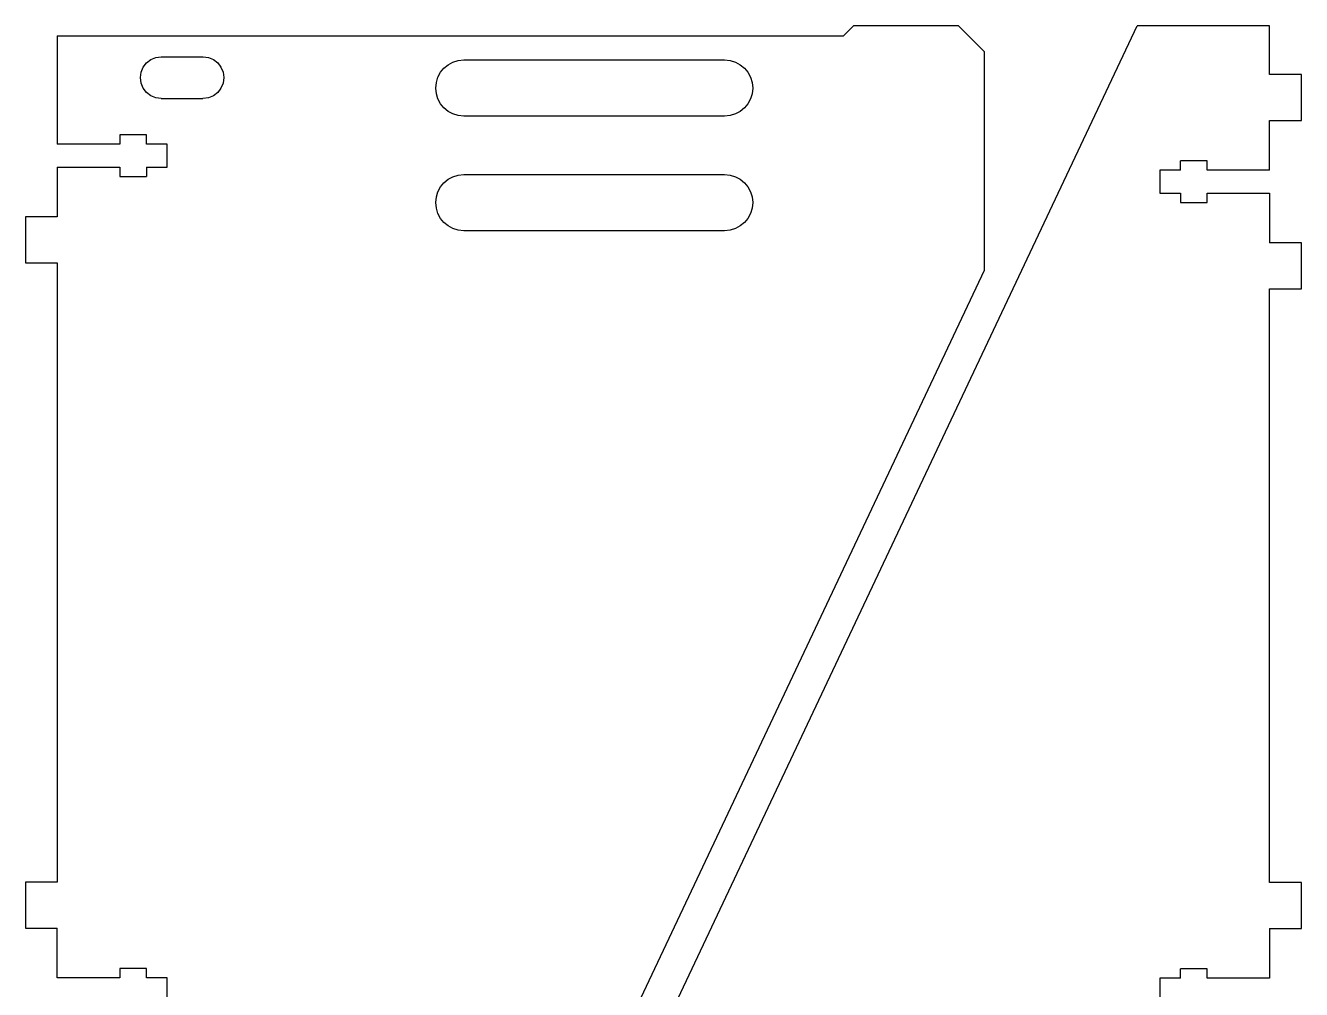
# Model space of a CAD drawing. Extents: x -200 to 421, y -75 to 295.
# Drawn here: x 175.9 to 420.7, y 110.1 to 295.1 of the extents above; entities that cross this region are included whole.
import ezdxf

# ---------------------------------------------------------------- set-up
doc = ezdxf.new("R2010")
doc.units = 0
doc.layers.get('0').update_dxf_attribs({"linetype": 'CONTINUOUS'})
doc.layers.add('EBENE_2', color=7, linetype='CONTINUOUS')

# ---------------------------------------------------------------- blocks, each defined once
blk = doc.blocks.new('BLOCK_533')
at = {"color": 7}
blk.add_lwpolyline([(420.71, 244.58), (420.71, 253.38)], dxfattribs=at)
blk = doc.blocks.new('BLOCK_538')
at = {"color": 7}
blk.add_lwpolyline([(194.03, 112.3), (182.03, 112.3)], dxfattribs=at)
blk = doc.blocks.new('BLOCK_540')
at = {"color": 7}
blk.add_lwpolyline([(199.13, 272.3), (199.13, 274.1)], dxfattribs=at)
blk = doc.blocks.new('BLOCK_541')
at = {"color": 7}
blk.add_lwpolyline([(194.03, 272.3), (182.03, 272.3)], dxfattribs=at)
blk = doc.blocks.new('BLOCK_542')
at = {"color": 7}
blk.add_lwpolyline([(194.03, 274.1), (194.03, 272.3)], dxfattribs=at)
blk = doc.blocks.new('BLOCK_543')
at = {"color": 7}
blk.add_lwpolyline([(182.03, 267.9), (182.03, 258.35)], dxfattribs=at)
blk = doc.blocks.new('BLOCK_564')
at = {"color": 7}
blk.add_lwpolyline([(414.61, 112.23), (402.61, 112.23)], dxfattribs=at)
blk = doc.blocks.new('BLOCK_569')
at = {"color": 7}
blk.add_lwpolyline([(182.03, 258.35), (175.93, 258.35)], dxfattribs=at)
blk = doc.blocks.new('BLOCK_570')
at = {"color": 7}
blk.add_lwpolyline([(175.93, 258.35), (175.93, 249.55)], dxfattribs=at)
blk = doc.blocks.new('BLOCK_571')
at = {"color": 7}
blk.add_lwpolyline([(175.93, 249.55), (182.03, 249.55)], dxfattribs=at)
blk = doc.blocks.new('BLOCK_572')
at = {"color": 7}
blk.add_lwpolyline([(182.03, 249.55), (182.03, 130.65)], dxfattribs=at)
blk = doc.blocks.new('BLOCK_574')
at = {"color": 7}
blk.add_lwpolyline([(420.71, 130.58), (414.61, 130.58)], dxfattribs=at)
blk = doc.blocks.new('BLOCK_575')
at = {"color": 7}
blk.add_lwpolyline([(414.61, 130.58), (414.61, 244.58)], dxfattribs=at)
blk = doc.blocks.new('BLOCK_579')
at = {"color": 7}
blk.add_lwpolyline([(414.61, 121.78), (414.61, 112.23)], dxfattribs=at)
blk = doc.blocks.new('BLOCK_581')
at = {"color": 7}
blk.add_lwpolyline([(414.61, 276.88), (420.71, 276.88)], dxfattribs=at)
blk = doc.blocks.new('BLOCK_582')
at = {"color": 7}
blk.add_lwpolyline([(420.71, 276.88), (420.71, 285.68)], dxfattribs=at)
blk = doc.blocks.new('BLOCK_583')
at = {"color": 7}
blk.add_lwpolyline([(420.71, 285.68), (414.61, 285.68)], dxfattribs=at)
blk = doc.blocks.new('BLOCK_584')
at = {"color": 7}
blk.add_lwpolyline([(414.61, 285.68), (414.61, 295.03)], dxfattribs=at)
blk = doc.blocks.new('BLOCK_585')
at = {"color": 7}
blk.add_lwpolyline([(420.71, 253.38), (414.61, 253.38)], dxfattribs=at)
blk = doc.blocks.new('BLOCK_586')
at = {"color": 7}
blk.add_lwpolyline([(414.61, 244.58), (420.71, 244.58)], dxfattribs=at)
blk = doc.blocks.new('BLOCK_587')
at = {"color": 7}
blk.add_lwpolyline([(203.13, 107.9), (203.13, 112.3)], dxfattribs=at)
blk = doc.blocks.new('BLOCK_590')
at = {"color": 7}
blk.add_lwpolyline([(182.03, 112.3), (182.03, 121.85)], dxfattribs=at)
blk = doc.blocks.new('BLOCK_599')
at = {"color": 7}
blk.add_lwpolyline([(203.13, 267.9), (203.13, 272.3)], dxfattribs=at)
blk = doc.blocks.new('BLOCK_600')
at = {"color": 7}
blk.add_lwpolyline([(199.13, 267.9), (203.13, 267.9)], dxfattribs=at)
blk = doc.blocks.new('BLOCK_601')
at = {"color": 7}
blk.add_lwpolyline([(199.13, 267.9), (199.13, 266.1)], dxfattribs=at)
blk = doc.blocks.new('BLOCK_602')
at = {"color": 7}
blk.add_lwpolyline([(182.03, 267.9), (194.03, 267.9)], dxfattribs=at)
blk = doc.blocks.new('BLOCK_603')
at = {"color": 7}
blk.add_lwpolyline([(194.03, 267.9), (194.03, 266.1)], dxfattribs=at)
blk = doc.blocks.new('BLOCK_604')
at = {"color": 7}
blk.add_lwpolyline([(203.13, 272.3), (199.13, 272.3)], dxfattribs=at)
blk = doc.blocks.new('BLOCK_606')
at = {"color": 7}
blk.add_lwpolyline([(393.51, 112.23), (393.51, 107.83)], dxfattribs=at)
blk = doc.blocks.new('BLOCK_607')
at = {"color": 7}
blk.add_lwpolyline([(397.51, 112.23), (393.51, 112.23)], dxfattribs=at)
blk = doc.blocks.new('BLOCK_608')
at = {"color": 7}
blk.add_lwpolyline([(397.51, 112.23), (397.51, 114.03)], dxfattribs=at)
blk = doc.blocks.new('BLOCK_610')
at = {"color": 7}
blk.add_lwpolyline([(402.61, 114.03), (397.51, 114.03)], dxfattribs=at)
blk = doc.blocks.new('BLOCK_612')
at = {"color": 7}
blk.add_lwpolyline([(393.51, 267.32), (393.51, 262.92)], dxfattribs=at)
blk = doc.blocks.new('BLOCK_613')
at = {"color": 7}
blk.add_lwpolyline([(397.51, 267.32), (393.51, 267.32)], dxfattribs=at)
blk = doc.blocks.new('BLOCK_614')
at = {"color": 7}
blk.add_lwpolyline([(397.51, 267.32), (397.51, 269.12)], dxfattribs=at)
blk = doc.blocks.new('BLOCK_615')
at = {"color": 7}
blk.add_lwpolyline([(414.61, 267.32), (402.61, 267.32)], dxfattribs=at)
blk = doc.blocks.new('BLOCK_616')
at = {"color": 7}
blk.add_lwpolyline([(393.51, 262.92), (397.51, 262.92)], dxfattribs=at)
blk = doc.blocks.new('BLOCK_617')
at = {"color": 7}
blk.add_lwpolyline([(402.61, 262.92), (414.61, 262.92)], dxfattribs=at)
blk = doc.blocks.new('BLOCK_618')
at = {"color": 7}
blk.add_lwpolyline([(397.51, 261.12), (402.61, 261.12)], dxfattribs=at)
blk = doc.blocks.new('BLOCK_619')
at = {"color": 7}
blk.add_lwpolyline([(402.61, 269.12), (397.51, 269.12)], dxfattribs=at)
blk = doc.blocks.new('BLOCK_620')
at = {"color": 7}
blk.add_lwpolyline([(397.51, 262.92), (397.51, 261.12)], dxfattribs=at)
blk = doc.blocks.new('BLOCK_621')
at = {"color": 7}
blk.add_lwpolyline([(414.61, 267.32), (414.61, 276.88)], dxfattribs=at)
blk = doc.blocks.new('BLOCK_622')
at = {"color": 7}
blk.add_lwpolyline([(414.61, 262.92), (414.61, 253.38)], dxfattribs=at)
blk = doc.blocks.new('BLOCK_626')
at = {"color": 7}
blk.add_lwpolyline([(402.61, 261.12), (402.61, 262.92)], dxfattribs=at)
blk = doc.blocks.new('BLOCK_627')
at = {"color": 7}
blk.add_lwpolyline([(402.61, 267.32), (402.61, 269.12)], dxfattribs=at)
blk = doc.blocks.new('BLOCK_628')
at = {"color": 7}
blk.add_lwpolyline([(199.13, 112.3), (199.13, 114.1)], dxfattribs=at)
blk = doc.blocks.new('BLOCK_633')
at = {"color": 7}
blk.add_lwpolyline([(175.93, 121.85), (182.03, 121.85)], dxfattribs=at)
blk = doc.blocks.new('BLOCK_634')
at = {"color": 7}
blk.add_lwpolyline([(182.03, 130.65), (175.93, 130.65)], dxfattribs=at)
blk = doc.blocks.new('BLOCK_635')
at = {"color": 7}
blk.add_lwpolyline([(175.93, 130.65), (175.93, 121.85)], dxfattribs=at)
blk = doc.blocks.new('BLOCK_637')
at = {"color": 7}
blk.add_lwpolyline([(199.13, 274.1), (194.03, 274.1)], dxfattribs=at)
blk = doc.blocks.new('BLOCK_638')
at = {"color": 7}
blk.add_lwpolyline([(203.13, 112.3), (199.13, 112.3)], dxfattribs=at)
blk = doc.blocks.new('BLOCK_639')
at = {"color": 7}
blk.add_lwpolyline([(199.13, 114.1), (194.03, 114.1)], dxfattribs=at)
blk = doc.blocks.new('BLOCK_640')
at = {"color": 7}
blk.add_lwpolyline([(194.03, 266.1), (199.13, 266.1)], dxfattribs=at)
blk = doc.blocks.new('BLOCK_641')
at = {"color": 7}
blk.add_lwpolyline([(182.03, 293.1), (182.03, 272.3)], dxfattribs=at)
blk = doc.blocks.new('BLOCK_642')
at = {"color": 7}
blk.add_lwpolyline([(194.03, 114.1), (194.03, 112.3)], dxfattribs=at)
blk = doc.blocks.new('BLOCK_643')
at = {"color": 7}
blk.add_lwpolyline([(414.61, 121.78), (420.71, 121.78)], dxfattribs=at)
blk = doc.blocks.new('BLOCK_644')
at = {"color": 7}
blk.add_lwpolyline([(420.71, 121.78), (420.71, 130.58)], dxfattribs=at)
blk = doc.blocks.new('BLOCK_645')
at = {"color": 7}
blk.add_lwpolyline([(402.61, 112.23), (402.61, 114.03)], dxfattribs=at)
blk = doc.blocks.new('BLOCK_2837')
at = {"layer": 'EBENE_2', "color": 7}
blk.add_lwpolyline([(198.5, 287.1), (199.14, 287.93)], dxfattribs=at)
blk = doc.blocks.new('BLOCK_2838')
at = {"layer": 'EBENE_2', "color": 7}
blk.add_lwpolyline([(213.82, 286.13), (213.96, 285.1)], dxfattribs=at)
blk = doc.blocks.new('BLOCK_2839')
at = {"layer": 'EBENE_2', "color": 7}
blk.add_lwpolyline([(213.42, 287.1), (213.82, 286.13)], dxfattribs=at)
blk = doc.blocks.new('BLOCK_2840')
at = {"layer": 'EBENE_2', "color": 7}
blk.add_lwpolyline([(201.96, 281.1), (200.93, 281.23)], dxfattribs=at)
blk = doc.blocks.new('BLOCK_2841')
at = {"layer": 'EBENE_2', "color": 7}
blk.add_lwpolyline([(210.03, 289.1), (211, 288.96)], dxfattribs=at)
blk = doc.blocks.new('BLOCK_2842')
at = {"layer": 'EBENE_2', "color": 7}
blk.add_lwpolyline([(201.96, 289.1), (210.03, 289.1)], dxfattribs=at)
blk = doc.blocks.new('BLOCK_2843')
at = {"layer": 'EBENE_2', "color": 7}
blk.add_lwpolyline([(334.83, 295.1), (354.83, 295.1)], dxfattribs=at)
blk = doc.blocks.new('BLOCK_2849')
at = {"layer": 'EBENE_2', "color": 7}
blk.add_lwpolyline([(213.82, 284.06), (213.42, 283.1)], dxfattribs=at)
blk = doc.blocks.new('BLOCK_2856')
at = {"layer": 'EBENE_2', "color": 7}
blk.add_lwpolyline([(354.83, 295.1), (359.83, 290.1)], dxfattribs=at)
blk = doc.blocks.new('BLOCK_2857')
at = {"layer": 'EBENE_2', "color": 7}
blk.add_lwpolyline([(332.83, 293.1), (334.83, 295.1)], dxfattribs=at)
blk = doc.blocks.new('BLOCK_2858')
at = {"layer": 'EBENE_2', "color": 7}
blk.add_lwpolyline([(198.1, 284.06), (197.96, 285.1)], dxfattribs=at)
blk = doc.blocks.new('BLOCK_2859')
at = {"layer": 'EBENE_2', "color": 7}
blk.add_lwpolyline([(359.83, 248.1), (207.43, -74.9)], dxfattribs=at)
blk = doc.blocks.new('BLOCK_2860')
at = {"layer": 'EBENE_2', "color": 7}
blk.add_lwpolyline([(211, 281.23), (209.96, 281.1)], dxfattribs=at)
blk = doc.blocks.new('BLOCK_2866')
at = {"layer": 'EBENE_2', "color": 7}
blk.add_lwpolyline([(212.79, 287.93), (213.42, 287.1)], dxfattribs=at)
blk = doc.blocks.new('BLOCK_2867')
at = {"layer": 'EBENE_2', "color": 7}
blk.add_lwpolyline([(211.96, 288.56), (212.79, 287.93)], dxfattribs=at)
blk = doc.blocks.new('BLOCK_2868')
at = {"layer": 'EBENE_2', "color": 7}
blk.add_lwpolyline([(211, 288.96), (211.96, 288.56)], dxfattribs=at)
blk = doc.blocks.new('BLOCK_2869')
at = {"layer": 'EBENE_2', "color": 7}
blk.add_lwpolyline([(199.96, 288.56), (200.93, 288.96)], dxfattribs=at)
blk = doc.blocks.new('BLOCK_2870')
at = {"layer": 'EBENE_2', "color": 7}
blk.add_lwpolyline([(200.93, 288.96), (201.96, 289.1)], dxfattribs=at)
blk = doc.blocks.new('BLOCK_2871')
at = {"layer": 'EBENE_2', "color": 7}
blk.add_lwpolyline([(198.1, 286.13), (198.5, 287.1)], dxfattribs=at)
blk = doc.blocks.new('BLOCK_2872')
at = {"layer": 'EBENE_2', "color": 7}
blk.add_lwpolyline([(236.81, -27.97), (389.21, 295.03)], dxfattribs=at)
blk = doc.blocks.new('BLOCK_2874')
at = {"layer": 'EBENE_2', "color": 7}
blk.add_lwpolyline([(414.61, 295.03), (389.21, 295.03)], dxfattribs=at)
blk = doc.blocks.new('BLOCK_2880')
at = {"layer": 'EBENE_2', "color": 7}
blk.add_lwpolyline([(213.96, 285.1), (213.82, 284.06)], dxfattribs=at)
blk = doc.blocks.new('BLOCK_2881')
at = {"layer": 'EBENE_2', "color": 7}
blk.add_lwpolyline([(211.96, 281.63), (211, 281.23)], dxfattribs=at)
blk = doc.blocks.new('BLOCK_2882')
at = {"layer": 'EBENE_2', "color": 7}
blk.add_lwpolyline([(201.96, 281.1), (209.96, 281.1)], dxfattribs=at)
blk = doc.blocks.new('BLOCK_2883')
at = {"layer": 'EBENE_2', "color": 7}
blk.add_lwpolyline([(199.96, 281.63), (199.14, 282.27)], dxfattribs=at)
blk = doc.blocks.new('BLOCK_2884')
at = {"layer": 'EBENE_2', "color": 7}
blk.add_lwpolyline([(199.14, 282.27), (198.5, 283.1)], dxfattribs=at)
blk = doc.blocks.new('BLOCK_2885')
at = {"layer": 'EBENE_2', "color": 7}
blk.add_lwpolyline([(199.14, 287.93), (199.96, 288.56)], dxfattribs=at)
blk = doc.blocks.new('BLOCK_2886')
at = {"layer": 'EBENE_2', "color": 7}
blk.add_lwpolyline([(359.83, 290.1), (359.83, 248.1)], dxfattribs=at)
blk = doc.blocks.new('BLOCK_2887')
at = {"layer": 'EBENE_2', "color": 7}
blk.add_lwpolyline([(198.5, 283.1), (198.1, 284.06)], dxfattribs=at)
blk = doc.blocks.new('BLOCK_2888')
at = {"layer": 'EBENE_2', "color": 7}
blk.add_lwpolyline([(197.96, 285.1), (198.1, 286.13)], dxfattribs=at)
blk = doc.blocks.new('BLOCK_2889')
at = {"layer": 'EBENE_2', "color": 7}
blk.add_lwpolyline([(200.93, 281.23), (199.96, 281.63)], dxfattribs=at)
blk = doc.blocks.new('BLOCK_2900')
at = {"layer": 'EBENE_2', "color": 7}
blk.add_lwpolyline([(182.03, 293.1), (332.83, 293.1)], dxfattribs=at)
blk = doc.blocks.new('BLOCK_2901')
at = {"layer": 'EBENE_2', "color": 7}
blk.add_lwpolyline([(212.79, 282.27), (211.96, 281.63)], dxfattribs=at)
blk = doc.blocks.new('BLOCK_2902')
at = {"layer": 'EBENE_2', "color": 7}
blk.add_lwpolyline([(213.42, 283.1), (212.79, 282.27)], dxfattribs=at)
blk = doc.blocks.new('BLOCK_3283')
at = {"layer": 'EBENE_2', "color": 7}
blk.add_lwpolyline([(258.94, 288.39), (260.03, 288.5)], dxfattribs=at)
blk = doc.blocks.new('BLOCK_3284')
at = {"layer": 'EBENE_2', "color": 7}
blk.add_lwpolyline([(257.93, 288.07), (258.94, 288.39)], dxfattribs=at)
blk = doc.blocks.new('BLOCK_3285')
at = {"layer": 'EBENE_2', "color": 7}
blk.add_lwpolyline([(257.01, 287.58), (257.93, 288.07)], dxfattribs=at)
blk = doc.blocks.new('BLOCK_3286')
at = {"layer": 'EBENE_2', "color": 7}
blk.add_lwpolyline([(256.21, 286.92), (257.01, 287.58)], dxfattribs=at)
blk = doc.blocks.new('BLOCK_3287')
at = {"layer": 'EBENE_2', "color": 7}
blk.add_lwpolyline([(255.55, 286.12), (256.21, 286.92)], dxfattribs=at)
blk = doc.blocks.new('BLOCK_3288')
at = {"layer": 'EBENE_2', "color": 7}
blk.add_lwpolyline([(255.05, 285.2), (255.55, 286.12)], dxfattribs=at)
blk = doc.blocks.new('BLOCK_3289')
at = {"layer": 'EBENE_2', "color": 7}
blk.add_lwpolyline([(254.74, 284.19), (255.05, 285.2)], dxfattribs=at)
blk = doc.blocks.new('BLOCK_3290')
at = {"layer": 'EBENE_2', "color": 7}
blk.add_lwpolyline([(254.63, 283.1), (254.74, 284.19)], dxfattribs=at)
blk = doc.blocks.new('BLOCK_3291')
at = {"layer": 'EBENE_2', "color": 7}
blk.add_lwpolyline([(254.74, 282.01), (254.63, 283.1)], dxfattribs=at)
blk = doc.blocks.new('BLOCK_3292')
at = {"layer": 'EBENE_2', "color": 7}
blk.add_lwpolyline([(255.05, 281), (254.74, 282.01)], dxfattribs=at)
blk = doc.blocks.new('BLOCK_3293')
at = {"layer": 'EBENE_2', "color": 7}
blk.add_lwpolyline([(255.55, 280.08), (255.05, 281)], dxfattribs=at)
blk = doc.blocks.new('BLOCK_3294')
at = {"layer": 'EBENE_2', "color": 7}
blk.add_lwpolyline([(256.21, 279.28), (255.55, 280.08)], dxfattribs=at)
blk = doc.blocks.new('BLOCK_3295')
at = {"layer": 'EBENE_2', "color": 7}
blk.add_lwpolyline([(257.01, 278.62), (256.21, 279.28)], dxfattribs=at)
blk = doc.blocks.new('BLOCK_3296')
at = {"layer": 'EBENE_2', "color": 7}
blk.add_lwpolyline([(257.93, 278.12), (257.01, 278.62)], dxfattribs=at)
blk = doc.blocks.new('BLOCK_3297')
at = {"layer": 'EBENE_2', "color": 7}
blk.add_lwpolyline([(258.94, 277.81), (257.93, 278.12)], dxfattribs=at)
blk = doc.blocks.new('BLOCK_3298')
at = {"layer": 'EBENE_2', "color": 7}
blk.add_lwpolyline([(260.03, 277.7), (258.94, 277.81)], dxfattribs=at)
blk = doc.blocks.new('BLOCK_3299')
at = {"layer": 'EBENE_2', "color": 7}
blk.add_lwpolyline([(310.03, 277.7), (260.03, 277.7)], dxfattribs=at)
blk = doc.blocks.new('BLOCK_3300')
at = {"layer": 'EBENE_2', "color": 7}
blk.add_lwpolyline([(311.12, 277.81), (310.03, 277.7)], dxfattribs=at)
blk = doc.blocks.new('BLOCK_3301')
at = {"layer": 'EBENE_2', "color": 7}
blk.add_lwpolyline([(312.13, 278.12), (311.12, 277.81)], dxfattribs=at)
blk = doc.blocks.new('BLOCK_3302')
at = {"layer": 'EBENE_2', "color": 7}
blk.add_lwpolyline([(313.05, 278.62), (312.13, 278.12)], dxfattribs=at)
blk = doc.blocks.new('BLOCK_3303')
at = {"layer": 'EBENE_2', "color": 7}
blk.add_lwpolyline([(313.85, 279.28), (313.05, 278.62)], dxfattribs=at)
blk = doc.blocks.new('BLOCK_3304')
at = {"layer": 'EBENE_2', "color": 7}
blk.add_lwpolyline([(314.51, 280.08), (313.85, 279.28)], dxfattribs=at)
blk = doc.blocks.new('BLOCK_3305')
at = {"layer": 'EBENE_2', "color": 7}
blk.add_lwpolyline([(315, 281), (314.51, 280.08)], dxfattribs=at)
blk = doc.blocks.new('BLOCK_3306')
at = {"layer": 'EBENE_2', "color": 7}
blk.add_lwpolyline([(315.32, 282.01), (315, 281)], dxfattribs=at)
blk = doc.blocks.new('BLOCK_3307')
at = {"layer": 'EBENE_2', "color": 7}
blk.add_lwpolyline([(315.43, 283.1), (315.32, 282.01)], dxfattribs=at)
blk = doc.blocks.new('BLOCK_3308')
at = {"layer": 'EBENE_2', "color": 7}
blk.add_lwpolyline([(315.32, 284.19), (315.43, 283.1)], dxfattribs=at)
blk = doc.blocks.new('BLOCK_3309')
at = {"layer": 'EBENE_2', "color": 7}
blk.add_lwpolyline([(315, 285.2), (315.32, 284.19)], dxfattribs=at)
blk = doc.blocks.new('BLOCK_3310')
at = {"layer": 'EBENE_2', "color": 7}
blk.add_lwpolyline([(314.51, 286.12), (315, 285.2)], dxfattribs=at)
blk = doc.blocks.new('BLOCK_3311')
at = {"layer": 'EBENE_2', "color": 7}
blk.add_lwpolyline([(313.85, 286.92), (314.51, 286.12)], dxfattribs=at)
blk = doc.blocks.new('BLOCK_3312')
at = {"layer": 'EBENE_2', "color": 7}
blk.add_lwpolyline([(313.05, 287.58), (313.85, 286.92)], dxfattribs=at)
blk = doc.blocks.new('BLOCK_3313')
at = {"layer": 'EBENE_2', "color": 7}
blk.add_lwpolyline([(312.13, 288.07), (313.05, 287.58)], dxfattribs=at)
blk = doc.blocks.new('BLOCK_3314')
at = {"layer": 'EBENE_2', "color": 7}
blk.add_lwpolyline([(311.12, 288.39), (312.13, 288.07)], dxfattribs=at)
blk = doc.blocks.new('BLOCK_3315')
at = {"layer": 'EBENE_2', "color": 7}
blk.add_lwpolyline([(310.03, 288.5), (311.12, 288.39)], dxfattribs=at)
blk = doc.blocks.new('BLOCK_3316')
at = {"layer": 'EBENE_2', "color": 7}
blk.add_lwpolyline([(260.03, 288.5), (310.03, 288.5)], dxfattribs=at)
blk = doc.blocks.new('BLOCK_3317')
at = {"layer": 'EBENE_2', "color": 7}
blk.add_lwpolyline([(315.32, 262.19), (315.43, 261.1)], dxfattribs=at)
blk = doc.blocks.new('BLOCK_3318')
at = {"layer": 'EBENE_2', "color": 7}
blk.add_lwpolyline([(315, 263.2), (315.32, 262.19)], dxfattribs=at)
blk = doc.blocks.new('BLOCK_3319')
at = {"layer": 'EBENE_2', "color": 7}
blk.add_lwpolyline([(314.51, 264.12), (315, 263.2)], dxfattribs=at)
blk = doc.blocks.new('BLOCK_3320')
at = {"layer": 'EBENE_2', "color": 7}
blk.add_lwpolyline([(313.85, 264.92), (314.51, 264.12)], dxfattribs=at)
blk = doc.blocks.new('BLOCK_3321')
at = {"layer": 'EBENE_2', "color": 7}
blk.add_lwpolyline([(313.05, 265.58), (313.85, 264.92)], dxfattribs=at)
blk = doc.blocks.new('BLOCK_3322')
at = {"layer": 'EBENE_2', "color": 7}
blk.add_lwpolyline([(312.13, 266.07), (313.05, 265.58)], dxfattribs=at)
blk = doc.blocks.new('BLOCK_3323')
at = {"layer": 'EBENE_2', "color": 7}
blk.add_lwpolyline([(311.12, 266.39), (312.13, 266.07)], dxfattribs=at)
blk = doc.blocks.new('BLOCK_3324')
at = {"layer": 'EBENE_2', "color": 7}
blk.add_lwpolyline([(310.03, 266.5), (311.12, 266.39)], dxfattribs=at)
blk = doc.blocks.new('BLOCK_3325')
at = {"layer": 'EBENE_2', "color": 7}
blk.add_lwpolyline([(260.03, 266.5), (310.03, 266.5)], dxfattribs=at)
blk = doc.blocks.new('BLOCK_3326')
at = {"layer": 'EBENE_2', "color": 7}
blk.add_lwpolyline([(258.94, 266.39), (260.03, 266.5)], dxfattribs=at)
blk = doc.blocks.new('BLOCK_3327')
at = {"layer": 'EBENE_2', "color": 7}
blk.add_lwpolyline([(257.93, 266.07), (258.94, 266.39)], dxfattribs=at)
blk = doc.blocks.new('BLOCK_3328')
at = {"layer": 'EBENE_2', "color": 7}
blk.add_lwpolyline([(257.01, 265.58), (257.93, 266.07)], dxfattribs=at)
blk = doc.blocks.new('BLOCK_3329')
at = {"layer": 'EBENE_2', "color": 7}
blk.add_lwpolyline([(256.21, 264.92), (257.01, 265.58)], dxfattribs=at)
blk = doc.blocks.new('BLOCK_3330')
at = {"layer": 'EBENE_2', "color": 7}
blk.add_lwpolyline([(255.55, 264.12), (256.21, 264.92)], dxfattribs=at)
blk = doc.blocks.new('BLOCK_3331')
at = {"layer": 'EBENE_2', "color": 7}
blk.add_lwpolyline([(255.05, 263.2), (255.55, 264.12)], dxfattribs=at)
blk = doc.blocks.new('BLOCK_3332')
at = {"layer": 'EBENE_2', "color": 7}
blk.add_lwpolyline([(254.74, 262.19), (255.05, 263.2)], dxfattribs=at)
blk = doc.blocks.new('BLOCK_3333')
at = {"layer": 'EBENE_2', "color": 7}
blk.add_lwpolyline([(254.63, 261.1), (254.74, 262.19)], dxfattribs=at)
blk = doc.blocks.new('BLOCK_3334')
at = {"layer": 'EBENE_2', "color": 7}
blk.add_lwpolyline([(254.74, 260.01), (254.63, 261.1)], dxfattribs=at)
blk = doc.blocks.new('BLOCK_3335')
at = {"layer": 'EBENE_2', "color": 7}
blk.add_lwpolyline([(255.05, 259), (254.74, 260.01)], dxfattribs=at)
blk = doc.blocks.new('BLOCK_3336')
at = {"layer": 'EBENE_2', "color": 7}
blk.add_lwpolyline([(255.55, 258.08), (255.05, 259)], dxfattribs=at)
blk = doc.blocks.new('BLOCK_3337')
at = {"layer": 'EBENE_2', "color": 7}
blk.add_lwpolyline([(256.21, 257.28), (255.55, 258.08)], dxfattribs=at)
blk = doc.blocks.new('BLOCK_3338')
at = {"layer": 'EBENE_2', "color": 7}
blk.add_lwpolyline([(257.01, 256.62), (256.21, 257.28)], dxfattribs=at)
blk = doc.blocks.new('BLOCK_3339')
at = {"layer": 'EBENE_2', "color": 7}
blk.add_lwpolyline([(257.93, 256.12), (257.01, 256.62)], dxfattribs=at)
blk = doc.blocks.new('BLOCK_3340')
at = {"layer": 'EBENE_2', "color": 7}
blk.add_lwpolyline([(258.94, 255.81), (257.93, 256.12)], dxfattribs=at)
blk = doc.blocks.new('BLOCK_3341')
at = {"layer": 'EBENE_2', "color": 7}
blk.add_lwpolyline([(260.03, 255.7), (258.94, 255.81)], dxfattribs=at)
blk = doc.blocks.new('BLOCK_3342')
at = {"layer": 'EBENE_2', "color": 7}
blk.add_lwpolyline([(310.03, 255.7), (260.03, 255.7)], dxfattribs=at)
blk = doc.blocks.new('BLOCK_3343')
at = {"layer": 'EBENE_2', "color": 7}
blk.add_lwpolyline([(311.12, 255.81), (310.03, 255.7)], dxfattribs=at)
blk = doc.blocks.new('BLOCK_3344')
at = {"layer": 'EBENE_2', "color": 7}
blk.add_lwpolyline([(312.13, 256.12), (311.12, 255.81)], dxfattribs=at)
blk = doc.blocks.new('BLOCK_3345')
at = {"layer": 'EBENE_2', "color": 7}
blk.add_lwpolyline([(313.05, 256.62), (312.13, 256.12)], dxfattribs=at)
blk = doc.blocks.new('BLOCK_3346')
at = {"layer": 'EBENE_2', "color": 7}
blk.add_lwpolyline([(313.85, 257.28), (313.05, 256.62)], dxfattribs=at)
blk = doc.blocks.new('BLOCK_3347')
at = {"layer": 'EBENE_2', "color": 7}
blk.add_lwpolyline([(314.51, 258.08), (313.85, 257.28)], dxfattribs=at)
blk = doc.blocks.new('BLOCK_3348')
at = {"layer": 'EBENE_2', "color": 7}
blk.add_lwpolyline([(315, 259), (314.51, 258.08)], dxfattribs=at)
blk = doc.blocks.new('BLOCK_3349')
at = {"layer": 'EBENE_2', "color": 7}
blk.add_lwpolyline([(315.32, 260.01), (315, 259)], dxfattribs=at)
blk = doc.blocks.new('BLOCK_3350')
at = {"layer": 'EBENE_2', "color": 7}
blk.add_lwpolyline([(315.43, 261.1), (315.32, 260.01)], dxfattribs=at)

msp = doc.modelspace()

# ---------------------------------------------------------------- block references
for name in ['BLOCK_584', 'BLOCK_641', 'BLOCK_583', 'BLOCK_582', 'BLOCK_581', 'BLOCK_621', 'BLOCK_541', 'BLOCK_542', 'BLOCK_637', 'BLOCK_540', 'BLOCK_604', 'BLOCK_599', 'BLOCK_543', 'BLOCK_602', 'BLOCK_603', 'BLOCK_600', 'BLOCK_601', 'BLOCK_612', 'BLOCK_613', 'BLOCK_614', 'BLOCK_619', 'BLOCK_627', 'BLOCK_615', 'BLOCK_640', 'BLOCK_616', 'BLOCK_620', 'BLOCK_617', 'BLOCK_626', 'BLOCK_622', 'BLOCK_618', 'BLOCK_569', 'BLOCK_570', 'BLOCK_585', 'BLOCK_533', 'BLOCK_571', 'BLOCK_572', 'BLOCK_575', 'BLOCK_586', 'BLOCK_634', 'BLOCK_635', 'BLOCK_574', 'BLOCK_644', 'BLOCK_633', 'BLOCK_590', 'BLOCK_579', 'BLOCK_643', 'BLOCK_639', 'BLOCK_642', 'BLOCK_628', 'BLOCK_608', 'BLOCK_610', 'BLOCK_645', 'BLOCK_538', 'BLOCK_638', 'BLOCK_587', 'BLOCK_606', 'BLOCK_607', 'BLOCK_564']:
    msp.add_blockref(name, (0, 0))
at = {"layer": 'EBENE_2'}
for name in ['BLOCK_2872', 'BLOCK_2857', 'BLOCK_2843', 'BLOCK_2856', 'BLOCK_2874', 'BLOCK_2900', 'BLOCK_2869', 'BLOCK_2870', 'BLOCK_2842', 'BLOCK_2841', 'BLOCK_2868', 'BLOCK_2886', 'BLOCK_2871', 'BLOCK_2837', 'BLOCK_2885', 'BLOCK_2867', 'BLOCK_2866', 'BLOCK_2839', 'BLOCK_3287', 'BLOCK_3286', 'BLOCK_3285', 'BLOCK_3284', 'BLOCK_3283', 'BLOCK_3316', 'BLOCK_3315', 'BLOCK_3314', 'BLOCK_3313', 'BLOCK_3312', 'BLOCK_3311', 'BLOCK_2888', 'BLOCK_2858', 'BLOCK_2887', 'BLOCK_2849', 'BLOCK_2838', 'BLOCK_2880', 'BLOCK_3290', 'BLOCK_3289', 'BLOCK_3288', 'BLOCK_3310', 'BLOCK_3309', 'BLOCK_3308', 'BLOCK_2884', 'BLOCK_2883', 'BLOCK_2889', 'BLOCK_2881', 'BLOCK_2901', 'BLOCK_2902', 'BLOCK_3291', 'BLOCK_3292', 'BLOCK_3306', 'BLOCK_3307', 'BLOCK_2840', 'BLOCK_2882', 'BLOCK_2860', 'BLOCK_3293', 'BLOCK_3294', 'BLOCK_3295', 'BLOCK_3303', 'BLOCK_3304', 'BLOCK_3305', 'BLOCK_3296', 'BLOCK_3297', 'BLOCK_3298', 'BLOCK_3299', 'BLOCK_3300', 'BLOCK_3301', 'BLOCK_3302', 'BLOCK_3330', 'BLOCK_3329', 'BLOCK_3328', 'BLOCK_3327', 'BLOCK_3326', 'BLOCK_3325', 'BLOCK_3324', 'BLOCK_3323', 'BLOCK_3322', 'BLOCK_3321', 'BLOCK_3320', 'BLOCK_3333', 'BLOCK_3332', 'BLOCK_3331', 'BLOCK_3319', 'BLOCK_3318', 'BLOCK_3317', 'BLOCK_3334', 'BLOCK_3335', 'BLOCK_3349', 'BLOCK_3350', 'BLOCK_3336', 'BLOCK_3337', 'BLOCK_3338', 'BLOCK_3346', 'BLOCK_3347', 'BLOCK_3348', 'BLOCK_3339', 'BLOCK_3340', 'BLOCK_3341', 'BLOCK_3342', 'BLOCK_3343', 'BLOCK_3344', 'BLOCK_3345', 'BLOCK_2859']:
    msp.add_blockref(name, (0, 0), dxfattribs=at)

doc.saveas('drawing.dxf')
